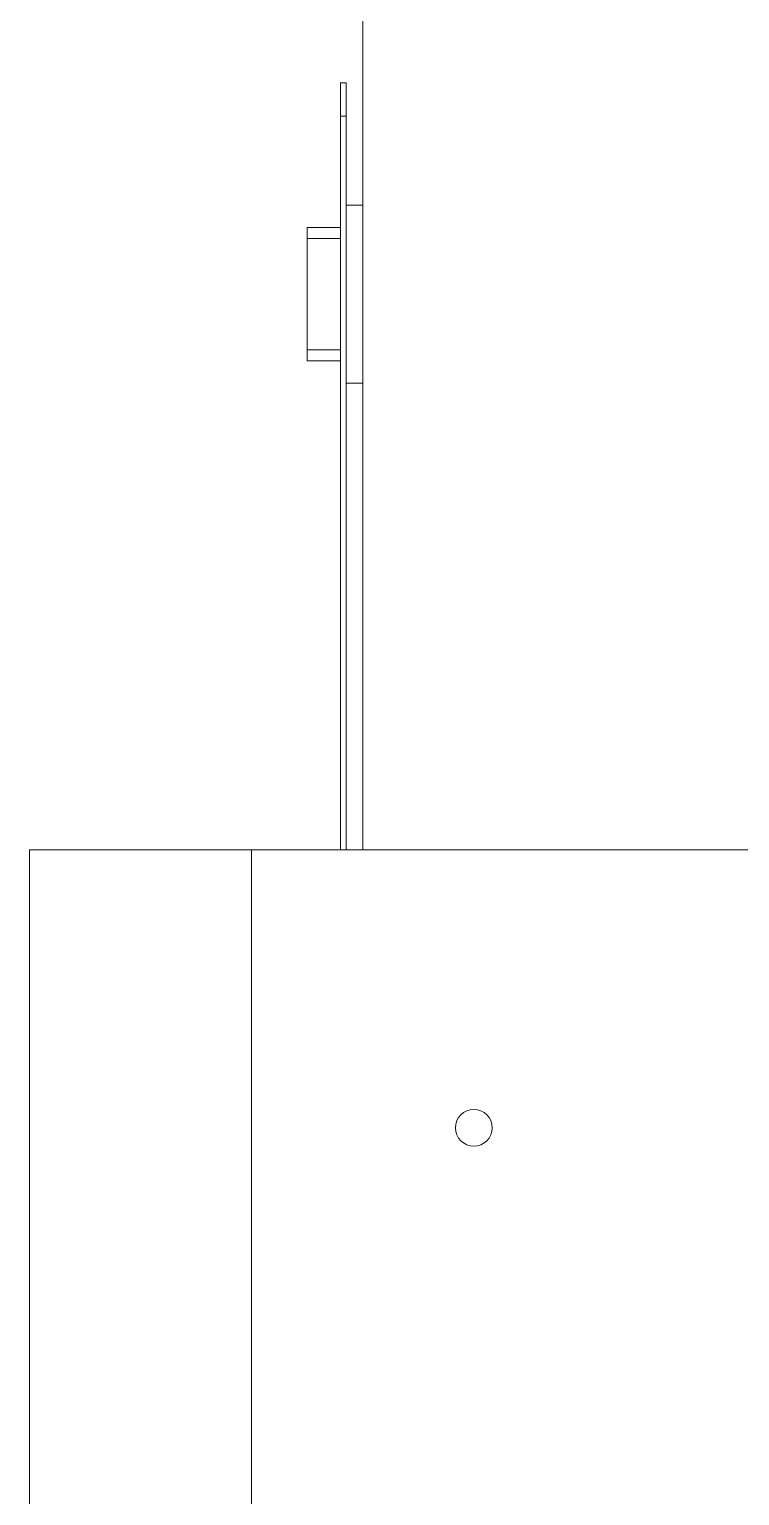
# Model space of a CAD drawing. Extents: x 500 to 100500, y -14500 to 21140.
# Drawn here: x 8930.5 to 8994.4, y -5512.1 to -5380.2 of the extents above; entities that cross this region are included whole.
import ezdxf

# ---------------------------------------------------------------- set-up
doc = ezdxf.new("R2010")
doc.units = 0
doc.linetypes.add('SLD-Solid', pattern=[0])
doc.layers.add('M06SMMF-001B', color=7, linetype='CONTINUOUS')
doc.layers.add('MODEL', color=7, linetype='SLD-Solid', lineweight=15)

# ---------------------------------------------------------------- blocks, each defined once
blk = doc.blocks.new('KA$C03f0ad08')
at = {"layer": 'MODEL', "color": 4}
for p, q in [((178, 1691.6), (178, 1539.6)), ((179.5, 1605.6), (179.5, 1608.6)), ((179.5, 1608.6), (180, 1608.6)), ((180, 1608.6), (180, 1605.6)), ((180, 1605.6), (179.5, 1605.6)), ((179.5, 1539.6), (179.5, 1605.6)), ((180, 1539.6), (180, 1605.6)), ((179.5, 1597.6), (178, 1597.6)), ((180, 1595.6), (183, 1595.6)), ((183, 1595.6), (183, 1594.6)), ((183, 1594.6), (180, 1594.6)), ((183, 1594.6), (183, 1584.6)), ((180, 1584.6), (183, 1584.6)), ((183, 1584.6), (183, 1583.6)), ((183, 1583.6), (180, 1583.6)), ((179.5, 1581.6), (178, 1581.6)), ((85, 1539.6), (188, 1539.6)), ((188, 1539.6), (188, 1477.6)), ((208, 1539.6), (188, 1539.6)), ((208, 1477.6), (208, 1539.6))]:
    blk.add_line(p, q, dxfattribs=at)
blk.add_circle((168, 1514.6), 1.65, dxfattribs=at)

msp = doc.modelspace()

# ---------------------------------------------------------------- block references
at = {"layer": 'M06SMMF-001B', "xscale": -1}
msp.add_blockref('KA$C03f0ad08', (9138.5, -6993.64, -10.47), dxfattribs=at)

doc.saveas('drawing.dxf')
